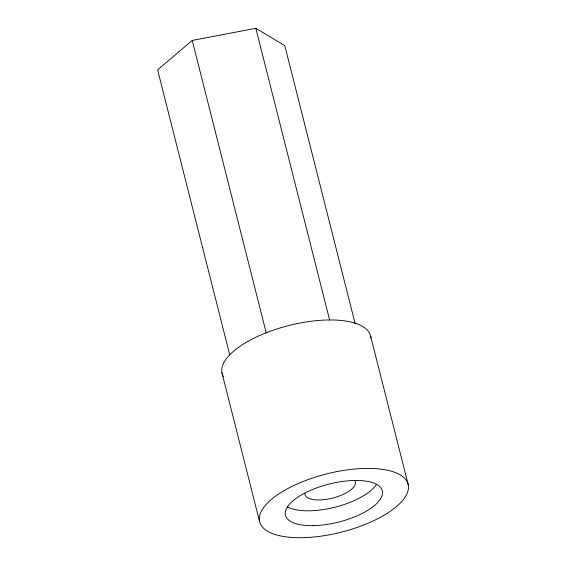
<?xml version="1.0" encoding="UTF-8"?>
<svg xmlns="http://www.w3.org/2000/svg" width="566" height="566" viewBox="0 0 566 566"><rect width="100%" height="100%" fill="white"/><g stroke="black" fill="none" stroke-linecap="round" stroke-linejoin="round"><path stroke-width="0.85" d="M355.144 323.66L284.783 45.591L255.811 28.3L192.228 40.434L157.61 69.866L229.704 354.769M370.688 336.395L408.249 484.836A76.573 30.04 -14.2 0 1 301.848 537.7A76.573 30.04 -14.2 0 1 291.554 486.64A76.573 30.04 -14.2 0 1 408.249 484.836M255.811 28.3L329.638 320.052M192.228 40.434L266.268 333.041M221.957 372.838L259.518 521.279M354.868 480.782A25.972 10.188 -14.2 0 1 332.143 498.214A25.972 10.188 -14.2 0 1 304.862 493.036M223.372 376.532A76.573 30.04 -14.2 0 1 287.464 325.875A76.573 30.04 -14.2 0 1 370.893 337.959M376.418 484.595A49.942 19.591 -14.2 0 1 334.64 507.285A49.942 19.591 -14.2 0 1 287.401 506.888M312.991 525.651A49.942 19.591 -14.2 0 0 382.383 491.175A49.942 19.591 -14.2 0 0 306.277 492.349A49.942 19.591 -14.2 0 0 312.991 525.651"/></g></svg>
